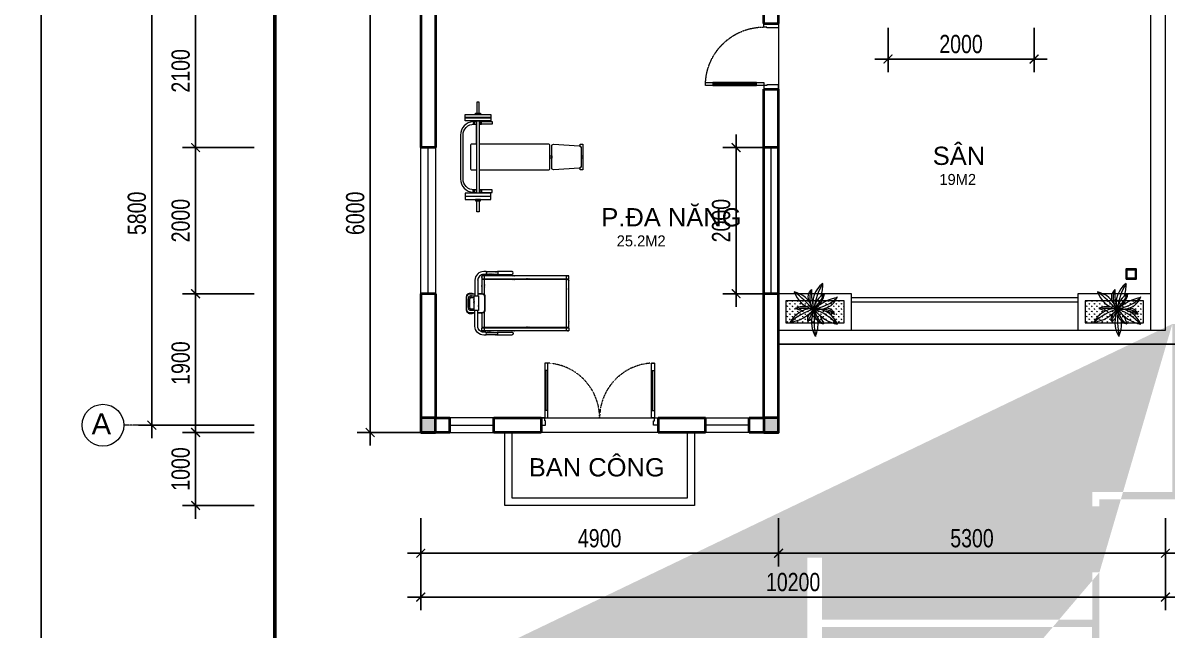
# Model space of a CAD drawing. Header units: millimetres. Extents: x 33748 to 451939, y -263262 to 62681.
# Drawn here: x 226657 to 242330, y -24050 to -15738 of the extents above; entities that cross this region are included whole.
import ezdxf
from ezdxf.enums import TextEntityAlignment as Align

# ---------------------------------------------------------------- set-up
doc = ezdxf.new("R2010")
doc.units = ezdxf.units.MM
doc.header["$PDMODE"] = 98
for name, pattern in [('ACAD_ISO07W100', [3, 0, -3]), ('CENTER', [50.8, 31.75, -6.35, 6.35, -6.35]), ('DASHED', [0.75, 0.5, -0.25]), ('HIDDEN', [0.375, 0.25, -0.125]), ('Xref-VCMT-BT3 - tuong bao$0$HIDDEN', [0.375, 0.25, -0.125])]:
    doc.linetypes.add(name, pattern=pattern)
doc.layers.get('Defpoints').update_dxf_attribs({"color": 202, "lineweight": 13})
for name, color, linetype, lineweight in [('-CENTER', 143, 'CENTER', 13), ('-CONCRETE', 1, 'Continuous', 35), ('-DOOR', 137, 'Continuous', 9), ('-FURNITURE', 46, 'Continuous', 9), ('-KH', 143, 'Continuous', 13), ('-LINE1', 7, 'Continuous', 18), ('-RANH GIOI KHU DAT', 12, 'CENTER', 18), ('-TEXT', 7, 'Continuous', 15), ('-WALL', 4, 'Continuous', 35), ('A-Cay', 75, 'Continuous', 5), ('A72', 9, 'Continuous', 5), ('Bighome_khuat', 251, 'DASHED', 5)]:
    doc.layers.add(name, color=color, linetype=linetype, lineweight=lineweight)
for name, color, linetype in [('-HATCH CONCRETE', 54, 'Continuous'), ('1-NETMANH', 8, 'Continuous'), ('12. NET DIM', 9, 'Continuous'), ('A-Dot_Line', 255, 'ACAD_ISO07W100'), ('A-Flor-Hral', 242, 'Continuous'), ('TEXT25', 2, 'Continuous')]:
    doc.layers.add(name, color=color, linetype=linetype)
doc.styles.add('1', font='arial.ttf')
doc.styles.add('AVANH', font='', dxfattribs={"width": 0.8})
doc.styles.get("Standard").update_dxf_attribs({"font": 'arial.ttf'})
doc.styles.add('T1', font='', dxfattribs={"height": 200})
doc.styles.get('AVANH').set_extended_font_data('.VnAvantH')
doc.styles.get('T1').set_extended_font_data('VNgeometric Light')
doc.dimstyles.new('C_100A3', dxfattribs={"dimscale": 100, "dimtxt": 2.5, "dimasz": 1.2, "dimexe": 1.8, "dimexo": 0, "dimgap": 0.75, "dimtad": 1, "dimdec": 0, "dimzin": 0, "dimdsep": 46, "dimtxsty": 'AVANH', "dimblk": 'ARCHTICK', "dimcen": 0, "dimdle": 1.8, "dimclrd": 256, "dimclre": 256, "dimclrt": 7, "dimadec": 0, "dimazin": 0, "dimtfac": 0.0001, "dimtdec": 0, "dimtix": 1, "dimtmove": 2, "dimatfit": 3, "dimldrblk": 'ARCHTICK', "dimfxl": 1.8, "dimtolj": 1, "dimtzin": 0, "dimarcsym": 0})
pattern_1 = [(90, (0, 7e-12), (-35.355339, 35.355339), [9.375, -61.335678]), (45, (0, 7e-12), (-35.355339, 35.355339), [9.375, -40.625]), (135, (0, 7e-12), (-35.355339, -35.355339), [9.375, -40.625])]

# ---------------------------------------------------------------- blocks, each defined once
blk = doc.blocks.new('*U54')
at = {"color": 251}
blk.add_line((-70, 100), (-70, 700), dxfattribs=at)
for points in [[(-50, 0), (-50, 800), (-90, 800), (-90, 0)], [(-50, 100), (-90, 100), (-90, 700), (-50, 700)], [(-900, -200), (-840, -200), (-840, -40), (-850, -40), (-850, 0), (-900, 0)], [(0, -200), (-60, -200), (-60, -40), (-50, -40), (-50, 0), (0, 0)]]:
    blk.add_lwpolyline(points, close=True)
at = {"layer": 'Bighome_khuat', "linetype": 'Xref-VCMT-BT3 - tuong bao$0$HIDDEN'}
blk.add_arc((-50, 0), 800, 90, 180, dxfattribs=at)
blk = doc.blocks.new('Tonkin_JerkBench01_168x97_P')
for p, q in [((79, 138.5), (79, 135)), ((87, 138.5), (87, 135)), ((79, 41.5), (79, 45)), ((87, 41.5), (87, 45))]:
    blk.add_line(p, q)
for points in [[(85.4, 150), (85.4, 165), (82.4, 165), (82.4, 150)], [(82.4, 144), (82.4, 143.5)], [(85.4, 143.5), (85.4, 144)], [(82.4, 138.5), (77.2, 138.5), (77.2, 135), (82.4, 135)], [(82.4, 138.5), (78.5, 138.5)], [(78.5, 138.5), (82.4, 138.5)], [(85.4, 135), (88.6, 135), (88.6, 138.5), (85.4, 138.5)], [(82.4, 41.5), (77.2, 41.5), (77.2, 45), (82.4, 45)], [(78.5, 41.5), (82.4, 41.5)], [(82.4, 36), (82.4, 36.5)], [(85.4, 45), (88.6, 45), (88.6, 41.5), (85.4, 41.5)], [(85.4, 36.5), (85.4, 36)], [(85.4, 30), (85.4, 15), (82.4, 15), (82.4, 30)]]:
    blk.add_lwpolyline(points)
for points in [[(101.4, 148), (101.4, 144), (66.4, 144), (66.4, 148)], [(101.4, 143.5), (101.4, 139.5), (66.4, 139.5), (66.4, 143.5)], [(87.4, 150), (87.4, 148), (80.4, 148), (80.4, 150)], [(82.4, 139.5), (85.4, 139.5), (85.4, 40.5), (82.4, 40.5)], [(101.4, 36.5), (101.4, 40.5), (66.4, 40.5), (66.4, 36.5)], [(101.4, 32), (101.4, 36), (66.4, 36), (66.4, 32)], [(87.4, 30), (87.4, 32), (80.4, 32), (80.4, 30)]]:
    blk.add_lwpolyline(points, close=True)
at = {"color": 8}
for points in [[(77.2, 138.5, 0.393718), (60, 120), (60, 60, 0.393718), (77.2, 41.5)], [(82.4, 45), (78.5, 45, -0.414214), (63.5, 60), (63.5, 120, -0.414214), (78.5, 135), (82.4, 135)]]:
    blk.add_lwpolyline(points, format="xyb", dxfattribs=at)
for points in [[(82.4, 107.5), (81.7, 107.5), (81.7, 135), (82.4, 135)], [(85.4, 138.5), (103.5, 138.5), (103.5, 135), (85.4, 135)], [(223.7, 105), (223.7, 107.5), (227.7, 107.5), (227.7, 72.5), (223.7, 72.5), (223.7, 75)], [(182.3, 91.7), (185, 91.7), (185, 88.2), (182.3, 88.2)], [(225, 91.7), (227.4, 91.7), (227.4, 88.2), (225, 88.2)], [(82.4, 72.5), (81.7, 72.5), (81.7, 45), (82.4, 45)], [(85.4, 41.5), (103.5, 41.5), (103.5, 45), (85.4, 45)]]:
    blk.add_lwpolyline(points, dxfattribs=at)
for points in [[(82.4, 107.5), (75.5, 107.5, 0.414214), (73.5, 105.5), (73.5, 74.5, 0.414214), (75.5, 72.5), (82.4, 72.5)], [(85.4, 72.5), (180.3, 72.5, 0.414214), (182.3, 74.5), (182.3, 105.5, 0.414214), (180.3, 107.5), (85.4, 107.5)]]:
    blk.add_lwpolyline(points, format="xyb")
blk.add_lwpolyline([(223.1, 74.9), (187.1, 72.6, -0.432616), (185, 74.6), (185, 105.4, -0.432616), (187.1, 107.4), (223.1, 105.1, -0.396047), (225, 103.1), (225, 76.9, -0.396047)], format="xyb", close=True)
blk = doc.blocks.new('Tonkin_Treadmill01_140x87_P')
at = {"color": 8}
for p, q in [((84.8, 71.9), (84.8, 97.5)), ((197.3, 22.5), (197.3, 97.5)), ((84.8, 22.5), (84.8, 48.1))]:
    blk.add_line(p, q, dxfattribs=at)
blk.add_line((70.9, 50), (70.9, 70))
for points in [[(87.1, 103.5), (83.9, 103.5, 0.414214), (71.9, 91.5), (71.9, 70)], [(87.1, 99.5), (83.9, 99.5, 0.414214), (75.9, 91.5), (75.9, 70)], [(102.9, 99.5), (122.5, 99.5, 1), (122.5, 103.5), (102.9, 103.5)], [(71.9, 72.5), (64, 72.5, 0.414214), (60.5, 69), (60.5, 51, 0.414214), (64, 47.5), (71.9, 47.5)], [(75.9, 47.5), (82, 47.5, 0.414214), (85.5, 51), (85.5, 69, 0.414214), (82, 72.5), (75.9, 72.5)], [(87.1, 16.5), (83.9, 16.5, -0.414214), (71.9, 28.5), (71.9, 50)], [(87.1, 20.5), (83.9, 20.5, -0.414214), (75.9, 28.5), (75.9, 50)], [(102.9, 20.5), (122.5, 20.5, -1), (122.5, 16.5), (102.9, 16.5)]]:
    blk.add_lwpolyline(points, format="xyb")
for points in [[(81.3, 97.5), (81.3, 93.5), (200.3, 93.5), (200.3, 97.5)], [(81.3, 97.5), (81.3, 93.5), (200.3, 93.5), (200.3, 97.5)], [(64, 73.5), (64, 74), (68, 74), (68, 73.5)], [(64, 46.5), (64, 46), (68, 46), (68, 46.5)], [(81.3, 22.5), (81.3, 26.5), (200.3, 26.5), (200.3, 22.5)]]:
    blk.add_lwpolyline(points, close=True)
for points in [[(102.9, 103), (87.5, 103)], [(87.5, 100), (102.9, 100)], [(81.3, 47), (81.3, 27.5), (200.3, 27.5), (200.3, 92.5), (81.3, 92.5), (81.3, 73)], [(68.5, 72.5), (68.5, 73), (63.5, 73), (63.5, 72.5)], [(68.5, 47.5), (68.5, 47), (63.5, 47), (63.5, 47.5)], [(87.5, 20), (102.9, 20)], [(102.9, 17), (87.5, 17)]]:
    blk.add_lwpolyline(points)
for points in [[(89.8, 97.5), (89.8, 100), (92.8, 100), (92.8, 97.5)], [(89.8, 22.5), (89.8, 20), (92.8, 20), (92.8, 22.5)]]:
    blk.add_lwpolyline(points, close=True, dxfattribs=at)
for points in [[(81.8, 92.5), (81.8, 93.5)], [(81.8, 92.5), (81.8, 93.5)], [(199.8, 93.5), (199.8, 92.5)], [(68.5, 73), (71.9, 73)], [(68.5, 47), (71.9, 47)], [(81.8, 27.5), (81.8, 26.5)], [(199.8, 26.5), (199.8, 27.5)]]:
    blk.add_lwpolyline(points, dxfattribs=at)
for points in [[(63.5, 73, 0.377964), (60, 69), (60, 51, 0.377964), (63.5, 47)], [(75.9, 47), (82, 47, 0.414214), (86, 51), (86, 69, 0.414214), (82, 73), (75.9, 73)]]:
    blk.add_lwpolyline(points, format="xyb", dxfattribs=at)
for points in [[(69.2, 73), (62.8, 73, -1), (62.8, 73.5), (69.2, 73.5, -1)], [(63.6, 51.7, -0.083043), (63.6, 68.3, -0.366471), (65.6, 70), (76.9, 70), (76.9, 50), (65.6, 50, -0.366471)], [(69.2, 47), (62.8, 47, 1), (62.8, 46.5), (69.2, 46.5, 1)]]:
    blk.add_lwpolyline(points, format="xyb", close=True)
blk.add_lwpolyline([(65.6, 52, -0.083043), (65.6, 68), (70.4, 68), (70.4, 52)], format="xyb", close=True, dxfattribs=at)
at = {"extrusion": (0, 0, -1)}
for centre, major_axis, start_param, end_param in [((87.1, 101.5), (0, -2), 3.141593, 6.283185), ((102.9, 101.5), (0, -2), 2.418858, 7.00592), ((102.9, 101.5), (0, -1.5), 3.141593, 6.283185)]:
    blk.add_ellipse(centre, major_axis=major_axis, ratio=0.258819, start_param=start_param, end_param=end_param, dxfattribs=at)
for centre, major_axis, start_param, end_param in [((87.1, 18.5), (0, 2), 3.141593, 6.283185), ((102.9, 18.5), (0, 2), 2.418858, 7.00592), ((102.9, 18.5), (0, 1.5), 3.141593, 6.283185)]:
    blk.add_ellipse(centre, major_axis=major_axis, ratio=0.258819, start_param=start_param, end_param=end_param)
at = {"layer": 'A-Dot_Line', "ltscale": 0.2}
for p, q in [((84.8, 71.9), (84.8, 97.5)), ((197.3, 22.5), (197.3, 97.5)), ((70.9, 50), (70.9, 70)), ((84.8, 22.5), (84.8, 48.1))]:
    blk.add_line(p, q, dxfattribs=at)
for points in [[(87.1, 103.5), (83.9, 103.5, 0.414214), (71.9, 91.5), (71.9, 70)], [(87.1, 99.5), (83.9, 99.5, 0.414214), (75.9, 91.5), (75.9, 70)], [(102.9, 99.5), (122.5, 99.5, 1), (122.5, 103.5), (102.9, 103.5)], [(63.5, 73, 0.377964), (60, 69), (60, 51, 0.377964), (63.5, 47)], [(71.9, 72.5), (64, 72.5, 0.414214), (60.5, 69), (60.5, 51, 0.414214), (64, 47.5), (71.9, 47.5)], [(75.9, 47), (82, 47, 0.414214), (86, 51), (86, 69, 0.414214), (82, 73), (75.9, 73)], [(75.9, 47.5), (82, 47.5, 0.414214), (85.5, 51), (85.5, 69, 0.414214), (82, 72.5), (75.9, 72.5)], [(87.1, 16.5), (83.9, 16.5, -0.414214), (71.9, 28.5), (71.9, 50)], [(87.1, 20.5), (83.9, 20.5, -0.414214), (75.9, 28.5), (75.9, 50)], [(102.9, 20.5), (122.5, 20.5, -1), (122.5, 16.5), (102.9, 16.5)]]:
    blk.add_lwpolyline(points, format="xyb", dxfattribs=at)
for points in [[(81.3, 97.5), (81.3, 93.5), (200.3, 93.5), (200.3, 97.5)], [(81.3, 97.5), (81.3, 93.5), (200.3, 93.5), (200.3, 97.5)], [(89.8, 97.5), (89.8, 100), (92.8, 100), (92.8, 97.5)], [(64, 73.5), (64, 74), (68, 74), (68, 73.5)], [(64, 46.5), (64, 46), (68, 46), (68, 46.5)], [(81.3, 22.5), (81.3, 26.5), (200.3, 26.5), (200.3, 22.5)], [(89.8, 22.5), (89.8, 20), (92.8, 20), (92.8, 22.5)]]:
    blk.add_lwpolyline(points, close=True, dxfattribs=at)
for points in [[(102.9, 103), (87.5, 103)], [(87.5, 100), (102.9, 100)], [(81.3, 47), (81.3, 27.5), (200.3, 27.5), (200.3, 92.5), (81.3, 92.5), (81.3, 73)], [(81.8, 92.5), (81.8, 93.5)], [(81.8, 92.5), (81.8, 93.5)], [(199.8, 93.5), (199.8, 92.5)], [(68.5, 72.5), (68.5, 73), (63.5, 73), (63.5, 72.5)], [(68.5, 73), (71.9, 73)], [(68.5, 47.5), (68.5, 47), (63.5, 47), (63.5, 47.5)], [(68.5, 47), (71.9, 47)], [(81.8, 27.5), (81.8, 26.5)], [(87.5, 20), (102.9, 20)], [(102.9, 17), (87.5, 17)], [(199.8, 26.5), (199.8, 27.5)]]:
    blk.add_lwpolyline(points, dxfattribs=at)
for points in [[(69.2, 73), (62.8, 73, -1), (62.8, 73.5), (69.2, 73.5, -1)], [(63.6, 51.7, -0.083043), (63.6, 68.3, -0.366471), (65.6, 70), (76.9, 70), (76.9, 50), (65.6, 50, -0.366471)], [(65.6, 52, -0.083043), (65.6, 68), (70.4, 68), (70.4, 52)], [(69.2, 47), (62.8, 47, 1), (62.8, 46.5), (69.2, 46.5, 1)]]:
    blk.add_lwpolyline(points, format="xyb", close=True, dxfattribs=at)
at = {"layer": 'A-Dot_Line', "ltscale": 0.2, "extrusion": (0, 0, -1)}
for centre, major_axis, start_param, end_param in [((87.1, 101.5), (0, -2), 3.141593, 6.283185), ((102.9, 101.5), (0, -2), 2.418858, 7.00592), ((102.9, 101.5), (0, -1.5), 3.141593, 6.283185)]:
    blk.add_ellipse(centre, major_axis=major_axis, ratio=0.258819, start_param=start_param, end_param=end_param, dxfattribs=at)
at = {"layer": 'A-Dot_Line', "ltscale": 0.2}
for centre, major_axis, start_param, end_param in [((87.1, 18.5), (0, 2), 3.141593, 6.283185), ((102.9, 18.5), (0, 2), 2.418858, 7.00592), ((102.9, 18.5), (0, 1.5), 3.141593, 6.283185)]:
    blk.add_ellipse(centre, major_axis=major_axis, ratio=0.258819, start_param=start_param, end_param=end_param, dxfattribs=at)
blk = doc.blocks.new('A$C5C575821')
at = {"layer": '-CONCRETE'}
h = blk.add_hatch(color=256, dxfattribs=at)
h.dxf.hatch_style = 1
h.paths.add_polyline_path([(0, 200), (0, 0), (200, 0), (200, 200)])
blk.add_lwpolyline([(0, 0), (200, 0), (200, 200), (0, 200)], close=True, dxfattribs=at)
blk = doc.blocks.new('_ARCHTICK')
at = {"const_width": 0.15}
blk.add_lwpolyline([(-0.5, -0.5), (0.5, 0.5)], dxfattribs=at)
blk = doc.blocks.new('*D653')
at = {"layer": '12. NET DIM', "lineweight": -2, "transparency": 16777216}
for p, q in [((232107, -22516), (232107, -23178)), ((237007, -22516), (237007, -23178)), ((231927, -22998), (237187, -22998))]:
    blk.add_line(p, q, dxfattribs=at)
at = {"layer": 'Defpoints', "color": 0, "transparency": 16777216}
for p in [(232107, -22516), (237007, -22516), (237007, -22998)]:
    blk.add_point(p, dxfattribs=at)
at = {"layer": '12. NET DIM', "lineweight": -2, "transparency": 16777216, "xscale": 120, "yscale": 120, "zscale": 120, "rotation": 180}
blk.add_blockref('_ARCHTICK', (232107, -22998), dxfattribs=at)
at = {"layer": '12. NET DIM', "lineweight": -2, "transparency": 16777216, "xscale": 120, "yscale": 120, "zscale": 120}
blk.add_blockref('_ARCHTICK', (237007, -22998), dxfattribs=at)
at = {"layer": '12. NET DIM', "color": 7, "transparency": 16777216, "insert": (234557, -22794), "char_height": 250, "attachment_point": 5, "style": 'AVANH'}
blk.add_mtext('\\A1;4900', dxfattribs=at)
blk = doc.blocks.new('*D654')
at = {"layer": '12. NET DIM', "lineweight": -2, "transparency": 16777216}
for p, q in [((237007, -22516), (237007, -23178)), ((242307, -22516), (242307, -23178)), ((236827, -22998), (242487, -22998))]:
    blk.add_line(p, q, dxfattribs=at)
at = {"layer": 'Defpoints', "color": 0, "transparency": 16777216}
for p in [(237007, -22516), (242307, -22516), (242307, -22998)]:
    blk.add_point(p, dxfattribs=at)
at = {"layer": '12. NET DIM', "lineweight": -2, "transparency": 16777216, "xscale": 120, "yscale": 120, "zscale": 120, "rotation": 180}
blk.add_blockref('_ARCHTICK', (237007, -22998), dxfattribs=at)
at = {"layer": '12. NET DIM', "lineweight": -2, "transparency": 16777216, "xscale": 120, "yscale": 120, "zscale": 120}
blk.add_blockref('_ARCHTICK', (242307, -22998), dxfattribs=at)
at = {"layer": '12. NET DIM', "color": 7, "transparency": 16777216, "insert": (239657, -22794), "char_height": 250, "attachment_point": 5, "style": 'AVANH'}
blk.add_mtext('\\A1;5300', dxfattribs=at)
blk = doc.blocks.new('*D655')
at = {"layer": '12. NET DIM', "lineweight": -2, "transparency": 16777216}
for p, q in [((232107, -22516), (232107, -23778)), ((242307, -22516), (242307, -23778)), ((242487, -23598), (231927, -23598))]:
    blk.add_line(p, q, dxfattribs=at)
at = {"layer": 'Defpoints', "color": 0, "transparency": 16777216}
for p in [(232107, -22516), (242307, -22516), (232107, -23598)]:
    blk.add_point(p, dxfattribs=at)
at = {"layer": '12. NET DIM', "lineweight": -2, "transparency": 16777216, "xscale": 120, "yscale": 120, "zscale": 120, "rotation": 180}
blk.add_blockref('_ARCHTICK', (232107, -23598), dxfattribs=at)
at = {"layer": '12. NET DIM', "lineweight": -2, "transparency": 16777216, "xscale": 120, "yscale": 120, "zscale": 120}
blk.add_blockref('_ARCHTICK', (242307, -23598), dxfattribs=at)
at = {"layer": '12. NET DIM', "color": 7, "transparency": 16777216, "insert": (237207, -23394), "char_height": 250, "attachment_point": 5, "style": 'AVANH'}
blk.add_mtext('\\A1;10200', dxfattribs=at)
blk = doc.blocks.new('*D656')
at = {"layer": '12. NET DIM', "lineweight": -2, "transparency": 16777216}
for p, q in [((238507, -15806), (238507, -16413)), ((240507, -15806), (240507, -16413)), ((238327, -16233), (240687, -16233))]:
    blk.add_line(p, q, dxfattribs=at)
at = {"layer": 'Defpoints', "color": 0, "transparency": 16777216}
for p in [(238507, -15806), (240507, -15806), (240507, -16233)]:
    blk.add_point(p, dxfattribs=at)
at = {"layer": '12. NET DIM', "lineweight": -2, "transparency": 16777216, "xscale": 120, "yscale": 120, "zscale": 120, "rotation": 180}
blk.add_blockref('_ARCHTICK', (238507, -16233), dxfattribs=at)
at = {"layer": '12. NET DIM', "lineweight": -2, "transparency": 16777216, "xscale": 120, "yscale": 120, "zscale": 120}
blk.add_blockref('_ARCHTICK', (240507, -16233), dxfattribs=at)
at = {"layer": '12. NET DIM', "color": 7, "transparency": 16777216, "insert": (239507, -16029), "char_height": 250, "attachment_point": 5, "style": 'AVANH'}
blk.add_mtext('\\A1;2000', dxfattribs=at)
blk = doc.blocks.new('*U262')
for p, q in [((-1510, 650), (-1550, 650)), ((-1530, 100), (-1530, 650)), ((-90, 650), (-50, 650)), ((-70, 100), (-70, 650)), ((-1510, 100), (-1550, 100)), ((-90, 100), (-50, 100))]:
    blk.add_line(p, q)
for points in [[(-1550, 0), (-1510, 0), (-1510, 750), (-1550, 750)], [(-50, 0), (-90, 0), (-90, 750), (-50, 750)], [(-1600, -100), (-1540, -100), (-1540, -40), (-1550, -40), (-1550, 0), (-1600, 0)], [(0, -100), (-60, -100), (-60, -40), (-50, -40), (-50, 0), (0, 0)]]:
    blk.add_lwpolyline(points, close=True)
at = {"linetype": 'HIDDEN', "ltscale": 0.1}
for centre, start, end in [((-1550, 0), 0, 90), ((-50, 0), 90, 180)]:
    blk.add_arc(centre, 750, start, end, dxfattribs=at)
blk = doc.blocks.new('*D662')
at = {"layer": '12. NET DIM', "lineweight": -2, "transparency": 16777216}
for p, q in [((228423, -21425), (228423, -15265)), ((229823, -15445), (228243, -15445)), ((229823, -21245), (228243, -21245))]:
    blk.add_line(p, q, dxfattribs=at)
at = {"layer": 'Defpoints', "color": 0, "transparency": 16777216}
for p in [(228423, -15445), (229823, -15445), (229823, -21245)]:
    blk.add_point(p, dxfattribs=at)
at = {"layer": '12. NET DIM', "lineweight": -2, "transparency": 16777216, "xscale": 120, "yscale": 120, "zscale": 120}
for p, rotation in [((228423, -15445), 90), ((228423, -21245), 270)]:
    blk.add_blockref('_ARCHTICK', p, dxfattribs=dict(at, rotation=rotation))
at = {"layer": '12. NET DIM', "color": 7, "transparency": 16777216, "insert": (228219, -18345), "char_height": 250, "attachment_point": 5, "rotation": 90, "style": 'AVANH'}
blk.add_mtext('\\A1;5800', dxfattribs=at)
blk = doc.blocks.new('*D665')
at = {"layer": '12. NET DIM', "lineweight": -2, "transparency": 16777216}
for p, q in [((229023, -21165), (229023, -22525)), ((229823, -21345), (228843, -21345)), ((229823, -22345), (228843, -22345))]:
    blk.add_line(p, q, dxfattribs=at)
at = {"layer": 'Defpoints', "color": 0, "transparency": 16777216}
for p in [(229823, -21345), (229023, -22345), (229823, -22345)]:
    blk.add_point(p, dxfattribs=at)
at = {"layer": '12. NET DIM', "lineweight": -2, "transparency": 16777216, "xscale": 120, "yscale": 120, "zscale": 120}
for p, rotation in [((229023, -21345), 90), ((229023, -22345), 270)]:
    blk.add_blockref('_ARCHTICK', p, dxfattribs=dict(at, rotation=rotation))
at = {"layer": '12. NET DIM', "color": 7, "transparency": 16777216, "insert": (228819, -21845), "char_height": 250, "attachment_point": 5, "rotation": 90, "style": 'AVANH'}
blk.add_mtext('\\A1;1000', dxfattribs=at)
blk = doc.blocks.new('*D676')
at = {"layer": '12. NET DIM', "lineweight": -2, "transparency": 16777216}
for p, q in [((229023, -15165), (229023, -17625)), ((229823, -15345), (228843, -15345)), ((229823, -17445), (228843, -17445))]:
    blk.add_line(p, q, dxfattribs=at)
at = {"layer": 'Defpoints', "color": 0, "transparency": 16777216}
for p in [(229823, -15345), (229023, -17445), (229823, -17445)]:
    blk.add_point(p, dxfattribs=at)
at = {"layer": '12. NET DIM', "lineweight": -2, "transparency": 16777216, "xscale": 120, "yscale": 120, "zscale": 120}
for p, rotation in [((229023, -15345), 90), ((229023, -17445), 270)]:
    blk.add_blockref('_ARCHTICK', p, dxfattribs=dict(at, rotation=rotation))
at = {"layer": '12. NET DIM', "color": 7, "transparency": 16777216, "insert": (228819, -16395), "char_height": 250, "attachment_point": 5, "rotation": 90, "style": 'AVANH'}
blk.add_mtext('\\A1;2100', dxfattribs=at)
blk = doc.blocks.new('*D677')
at = {"layer": '12. NET DIM', "lineweight": -2, "transparency": 16777216}
for p, q in [((229023, -17265), (229023, -19625)), ((229823, -17445), (228843, -17445)), ((229823, -19445), (228843, -19445))]:
    blk.add_line(p, q, dxfattribs=at)
at = {"layer": 'Defpoints', "color": 0, "transparency": 16777216}
for p in [(229823, -17445), (229023, -19445), (229823, -19445)]:
    blk.add_point(p, dxfattribs=at)
at = {"layer": '12. NET DIM', "lineweight": -2, "transparency": 16777216, "xscale": 120, "yscale": 120, "zscale": 120}
for p, rotation in [((229023, -17445), 90), ((229023, -19445), 270)]:
    blk.add_blockref('_ARCHTICK', p, dxfattribs=dict(at, rotation=rotation))
at = {"layer": '12. NET DIM', "color": 7, "transparency": 16777216, "insert": (228819, -18445), "char_height": 250, "attachment_point": 5, "rotation": 90, "style": 'AVANH'}
blk.add_mtext('\\A1;2000', dxfattribs=at)
blk = doc.blocks.new('*D678')
at = {"layer": '12. NET DIM', "lineweight": -2, "transparency": 16777216}
for p, q in [((229023, -19265), (229023, -21525)), ((229823, -19445), (228843, -19445)), ((229823, -21345), (228843, -21345))]:
    blk.add_line(p, q, dxfattribs=at)
at = {"layer": 'Defpoints', "color": 0, "transparency": 16777216}
for p in [(229823, -19445), (229023, -21345), (229823, -21345)]:
    blk.add_point(p, dxfattribs=at)
at = {"layer": '12. NET DIM', "lineweight": -2, "transparency": 16777216, "xscale": 120, "yscale": 120, "zscale": 120}
for p, rotation in [((229023, -19445), 90), ((229023, -21345), 270)]:
    blk.add_blockref('_ARCHTICK', p, dxfattribs=dict(at, rotation=rotation))
at = {"layer": '12. NET DIM', "color": 7, "transparency": 16777216, "insert": (228819, -20395), "char_height": 250, "attachment_point": 5, "rotation": 90, "style": 'AVANH'}
blk.add_mtext('\\A1;1900', dxfattribs=at)
blk = doc.blocks.new('mb-cay21')
for centre, radius, start, end in [((323, 122), 344, 127.0526, 193.6397), ((904, -76), 918, 149.2774, 171.9041), ((-406, 380), 522, 342.1417, 1.7778), ((-350, -54), 344, 18.2679, 77.7577), ((83, 412), 383, 199.8532, 255.8716), ((-1036, -793), 1315, 39.2618, 54.5536), ((57, 207), 143, 131.9837, 205.4724), ((224, 201), 285, 157.16, 204.0107), ((607, 265), 647, 175.9263, 194.9396), ((69, 307), 265, 252.5643, 340.5658), ((-130, 286), 270, 297.6391, 353.4927), ((271, 12), 277, 118.6711, 171.4448), ((-495, 542), 695, 315.3527, 335.2401), ((495, -567), 793, 102.8236, 128.4584), ((-89, 616), 575, 279.6289, 313.8517), ((-11, -305), 360, 95.3509, 151.9516), ((-406, 380), 522, 278.611, 320.85), ((262, -799), 887, 107.6158, 131.4255), ((-155, -183), 260, 72.6029, 113.2685), ((-130, 326), 298, 244.7044, 267.5626), ((-249, -2287), 2343, 85.498, 90.09), ((-623, 273), 660, 323.9758, 339.4862), ((357, -131), 395, 154.191, 209.7589), ((1314, -105), 1316, 173.8852, 189.76), ((158, 0), 158, 169.0123, 258.5733), ((-267, -705), 795, 43.0584, 70.3682), ((420, 345), 517, 216.0101, 258.7514), ((-349, -155), 402, 28.0633, 29.2303), ((252, 53), 245, 184.8141, 238.0945), ((-11, -305), 360, 23.5569, 85.5927), ((112, -192), 234, 44.3745, 98.3611), ((-382, -1631), 1733, 67.585, 73.6645), ((170, -57), 113, 15.6468, 102.6443), ((21, -96), 115, 141.0444, 190.8834), ((-116, -9), 111, 283.0214, 317.1626), ((-349, -155), 402, 334.7196, 5.6674), ((850, 187), 800, 197.5499, 205.3147)]:
    blk.add_arc(centre, radius, start, end)
blk = doc.blocks.new('*D849')
at = {"layer": '-HATCH CONCRETE', "lineweight": -2, "transparency": 16777216}
for p, q in [((236426, -17265), (236426, -19625)), ((236807, -17445), (236246, -17445)), ((236807, -19445), (236246, -19445))]:
    blk.add_line(p, q, dxfattribs=at)
at = {"layer": 'Defpoints', "color": 0, "transparency": 16777216}
for p in [(236807, -17445), (236426, -19445), (236807, -19445)]:
    blk.add_point(p, dxfattribs=at)
at = {"layer": '-HATCH CONCRETE', "lineweight": -2, "transparency": 16777216, "xscale": 120, "yscale": 120, "zscale": 120}
for p, rotation in [((236426, -17445), 90), ((236426, -19445), 270)]:
    blk.add_blockref('_ARCHTICK', p, dxfattribs=dict(at, rotation=rotation))
at = {"layer": '-HATCH CONCRETE', "color": 7, "transparency": 16777216, "insert": (236222, -18445), "char_height": 250, "attachment_point": 5, "rotation": 90, "style": 'AVANH'}
blk.add_mtext('\\A1;2000', dxfattribs=at)
blk = doc.blocks.new('ARCHTICK')
at = {"color": 0, "linetype": 'ByBlock', "const_width": 0.15}
blk.add_lwpolyline([(-0.5, -0.5), (0.5, 0.5)], dxfattribs=at)
blk = doc.blocks.new('*D850')
at = {"layer": '-HATCH CONCRETE', "lineweight": -2, "transparency": 16777216}
for p, q in [((231414, -15165), (231414, -21525)), ((232107, -15345), (231234, -15345)), ((232107, -21345), (231234, -21345))]:
    blk.add_line(p, q, dxfattribs=at)
at = {"layer": 'Defpoints', "color": 0, "transparency": 16777216}
for p in [(232107, -15345), (231414, -21345), (232107, -21345)]:
    blk.add_point(p, dxfattribs=at)
at = {"layer": '-HATCH CONCRETE', "lineweight": -2, "transparency": 16777216, "xscale": 120, "yscale": 120, "zscale": 120}
for p, rotation in [((231414, -15345), 90), ((231414, -21345), 270)]:
    blk.add_blockref('_ARCHTICK', p, dxfattribs=dict(at, rotation=rotation))
at = {"layer": '-HATCH CONCRETE', "color": 7, "transparency": 16777216, "insert": (231210, -18345), "char_height": 250, "attachment_point": 5, "rotation": 90, "style": 'AVANH'}
blk.add_mtext('\\A1;6000', dxfattribs=at)

msp = doc.modelspace()

# ---------------------------------------------------------------- hatches: boundary and pattern name
at = {"layer": '-WALL'}
h = msp.add_hatch(color=256, dxfattribs=at)
h.dxf.hatch_style = 1
h.paths.add_polyline_path([(212542.5, -33559.6), (212542.5, -33759.6)], flags=16)
edge = h.paths.add_edge_path(flags=16)
edge.add_line((211441.6, -33759.6), (212542.5, -33759.6))
edge.add_line((211441.6, -33759.6), (212542.5, -33759.6))
edge = h.paths.add_edge_path()
edge.add_line((212542.8, -19109.5), (212542.8, -19809.5))
edge.add_line((213242.1, -22159.6), (213242.1, -20971.9))
edge.add_line((213242.1, -20971.9), (212542.8, -20971.9))
edge.add_line((212542.8, -20971.9), (212542.8, -19859.5))
edge.add_line((212542.8, -19859.5), (212442.4, -19859.5))
edge.add_line((212442.4, -19859.5), (212442.4, -21071.9))
edge.add_line((212442.4, -21071.9), (213141.8, -21071.9))
edge.add_line((213141.8, -21071.9), (213141.8, -22159.6))
edge.add_line((208542.1, -18959.6), (207042.2, -18959.6))
edge.add_line((207042.2, -18959.6), (207042.2, -22159.1))
edge.add_line((207042.2, -22159.1), (206842.4, -22159.1))
edge.add_line((206842.4, -22159.1), (206842.4, -18759.6))
edge.add_line((206842.4, -18759.6), (208542.1, -18759.6))
edge.add_line((208542.1, -18759.6), (208542.1, -18959.5))
edge.add_line((213842.5, -33759.6), (213842.5, -33559.6))
edge.add_line((242402.1, -19859.5), (242502.1, -19859.5))
edge.add_line((242502.1, -19859.5), (242502.4, -22159.5))
edge.add_line((242502.4, -22159.5), (243009.5, -22159.5))
edge.add_line((243009.5, -22159.5), (243009.5, -22259.5))
edge.add_line((243009.5, -22259.5), (241403, -22259.5))
edge.add_line((241403, -22259.5), (241403.3, -22358.2))
edge.add_line((241403.3, -22358.2), (241303.3, -22358.2))
edge.add_line((241303.3, -22358.2), (241303.3, -22159.5))
edge.add_line((241303.3, -22159.5), (242402.1, -22159.5))
edge.add_line((242402.1, -22159.5), (242401.8, -19859.5))
edge.add_line((241403, -23258.2), (241303.3, -23258.2))
edge.add_line((241303.3, -23258.2), (241303.3, -23909.5))
edge.add_line((241303.3, -23909.5), (237602.2, -23909.5))
edge.add_line((237602.2, -23909.5), (237602.1, -23059))
edge.add_line((237602.1, -23059), (237402.4, -23059))
edge.add_line((237402.4, -23059), (237402.3, -25959.4))
edge.add_line((237402.3, -25959.4), (237602, -25959.4))
edge.add_line((237602, -25959.4), (237602, -25709.4))
edge.add_line((237602, -25709.4), (237702, -25709.4))
edge.add_line((237702, -25709.4), (237702, -25609.4))
edge.add_line((237702, -25609.4), (237602, -25609.4))
edge.add_line((237602, -25609.4), (237602.2, -24009.5))
edge.add_line((237602.2, -24009.5), (241303.2, -24009.5))
edge.add_line((241303.2, -24009.5), (241303, -25609.5))
edge.add_line((241303, -25609.5), (238502, -25609.5))
edge.add_line((238502, -25609.5), (238502, -25709.5))
edge.add_line((238502, -25709.5), (241303, -25709.5))
edge.add_line((241303, -25709.5), (241303, -25809.5))
edge.add_line((241303, -25809.5), (241403, -25809.5))
edge.add_line((241403, -25809.5), (241402.7, -23258.2))
edge.add_line((237402.2, -27959.2), (237602.2, -27959.2))
edge.add_line((237602.2, -27959.2), (237602.2, -28859.9))
edge.add_line((237602.2, -28859.9), (241302.9, -28859.9))
edge.add_line((241302.9, -28859.9), (241303, -26709.5))
edge.add_line((241303, -26709.5), (241403, -26709.5))
edge.add_line((241403, -26709.5), (241402.9, -28859.9))
edge.add_line((241402.9, -28859.9), (241530.8, -28859.9))
edge.add_line((241530.8, -28859.9), (241530.8, -28959.9))
edge.add_line((241530.8, -28959.9), (241402.9, -28959.9))
edge.add_line((241402.9, -28959.9), (241402.9, -29559.9))
edge.add_line((241402.9, -29559.9), (241302.9, -29559.9))
edge.add_line((241302.9, -29559.9), (241302.9, -28959.9))
edge.add_line((241302.9, -28959.9), (237602.3, -28959.9))
edge.add_line((237602.3, -28959.9), (237602.6, -33559.5))
edge.add_line((237602.6, -33559.5), (239202, -33559.5))
edge.add_line((239202, -33559.5), (239202, -33759.5))
edge.add_line((239202, -33759.5), (237402.9, -33759.5))
edge.add_line((237402.9, -33759.5), (237402.5, -27959.2))
edge.add_line((242902.8, -33759.5), (242902.8, -33559.5))
at = {"layer": 'A-Cay'}
h = msp.add_hatch(dxfattribs=at)
h.set_pattern_fill('CO-01', color=256, scale=50)
h.set_pattern_definition(pattern_1)
h.paths.add_polyline_path([(237106.9, -19845.1), (237906.9, -19845.1), (237906.9, -19545.1), (237106.9, -19545.1)])
h = msp.add_hatch(dxfattribs=at)
h.set_pattern_fill('CO-01', color=256, scale=50)
h.set_pattern_definition(pattern_1)
h.paths.add_polyline_path([(241207.2, -19845.1), (242007.2, -19845.1), (242007.2, -19545.1), (241207.2, -19545.1)])

# ---------------------------------------------------------------- linework, layer by layer
at = {"layer": '-CENTER', "ltscale": 0.1}
msp.add_line((229425.3, -21245.1), (228040.2, -21245.1), dxfattribs=at)
at = {"layer": '-DOOR'}
for points in [[(237006.9, -15745.1), (237006.9, -16645.1)], [(232207.2, -19444.9), (232207.2, -17445.2)], [(236906.9, -19444.9), (236906.9, -17445.2)], [(232507.2, -21245.1), (233107.2, -21245.1)], [(236606.9, -21245.1), (236006.9, -21245.1)]]:
    msp.add_lwpolyline(points, dxfattribs=at)
for points in [[(232307.2, -17445.2), (232307.2, -19444.9), (232107.2, -19444.9), (232107.2, -17445.2)], [(237006.9, -17445.2), (237006.9, -19444.9), (236806.9, -19444.9), (236806.9, -17445.2)], [(233107.2, -21145.1), (232507.2, -21145.1), (232507.2, -21345.1), (233107.2, -21345.1)], [(233757.2, -21145.1), (235356.9, -21145.1), (235356.9, -21345.1), (233757.2, -21345.1)], [(236006.9, -21145.1), (236606.9, -21145.1), (236606.9, -21345.1), (236006.9, -21345.1)]]:
    msp.add_lwpolyline(points, close=True, dxfattribs=at)
at = {"layer": '-KH'}
msp.add_circle((227753.9, -21245.1), 286.3, dxfattribs=at)
at = {"layer": '-LINE1'}
for p, q in [((242107.2, -19945.1), (242107.2, -15545.1)), ((242307.2, -19945.1), (242307.2, -15545.1)), ((242307.2, -19945.1), (242307.2, -15545.1)), ((237006.9, -19945.1), (242307.2, -19945.1))]:
    msp.add_line(p, q, dxfattribs=at)
for points in [[(237006.9, -19945.1), (238006.9, -19945.1), (238006.9, -19445.1), (237006.9, -19445.1)], [(237106.9, -19845.1), (237906.9, -19845.1), (237906.9, -19545.1), (237106.9, -19545.1)], [(241107.2, -19945.1), (242107.2, -19945.1), (242107.2, -19445.1), (241107.2, -19445.1)], [(241207.2, -19845.1), (242007.2, -19845.1), (242007.2, -19545.1), (241207.2, -19545.1)]]:
    msp.add_lwpolyline(points, close=True, dxfattribs=at)
for points in [[(235856.9, -21345.1), (235856.9, -22345.1), (233257.2, -22345.1), (233257.2, -21345.1)], [(235756.9, -21345.1), (235756.9, -22245.1), (233357.2, -22245.1), (233357.2, -21345.1)]]:
    msp.add_lwpolyline(points, dxfattribs=at)
at = {"layer": '-RANH GIOI KHU DAT', "linetype": 'HIDDEN', "ltscale": 10, "const_width": 50}
msp.add_lwpolyline([(230107.2, -5844.8), (247365.7, -5844.8), (247016.7, -20846.1), (241900.4, -25844.8), (230107.2, -25844.8), (230107.2, -5844.8)], dxfattribs=at)
at = {"layer": '-WALL'}
for p, q in [((232107.2, -15345.1), (232107.2, -15745.1)), ((236806.9, -15745.1), (236806.9, -15545.1)), ((237006.9, -15745.1), (237006.9, -15545.1)), ((236806.9, -21145.1), (236806.9, -16645.1)), ((237006.9, -21345.1), (237006.9, -16645.1)), ((232307.2, -17445.2), (232107.2, -17445.2)), ((237006.9, -17445.2), (236806.9, -17445.2)), ((232307.2, -19444.9), (232107.2, -19444.9)), ((237006.9, -19444.9), (236806.9, -19444.9)), ((232507.2, -21345.1), (232507.2, -21145.1)), ((233107.2, -21345.1), (233107.2, -21145.1)), ((233757.2, -21145.1), (233757.2, -21345.1)), ((235356.9, -21145.1), (235356.9, -21345.1)), ((236006.9, -21345.1), (236006.9, -21145.1)), ((236606.9, -21345.1), (236606.9, -21145.1)), ((232507.2, -21345.1), (232107.2, -21345.1)), ((233757.2, -21345.1), (233107.2, -21345.1)), ((236006.9, -21345.1), (235356.9, -21345.1)), ((237006.9, -21345.1), (236606.9, -21345.1))]:
    msp.add_line(p, q, dxfattribs=at)
for points in [[(235227.2, -15345.1), (235227.2, -15445.1), (232307.2, -15445.1), (232307.2, -17445.2)], [(232107.2, -15745.1), (232107.2, -17445.2)], [(236806.9, -15745.1), (237006.9, -15745.1)], [(236806.9, -16645.1), (237006.9, -16645.1)], [(232107.2, -19444.9), (232107.2, -21345.1)], [(232307.2, -19444.9), (232307.2, -21145.1), (232507.2, -21145.1)], [(233107.2, -21145.1), (233757.2, -21145.1)], [(235356.9, -21145.1), (236006.9, -21145.1)], [(236606.9, -21145.1), (236806.9, -21145.1)]]:
    msp.add_lwpolyline(points, dxfattribs=at)
at = {"layer": '1-NETMANH'}
msp.add_line((237006.9, -20135.1), (242497.2, -20135.1), dxfattribs=at)
at = {"layer": 'A-Flor-Hral'}
for points in [[(241767.2, -19245.1), (241907.2, -19245.1), (241907.2, -19105.1), (241767.2, -19105.1)], [(241778.6, -19233.7), (241895.9, -19233.7), (241895.9, -19116.4), (241778.6, -19116.4)]]:
    msp.add_lwpolyline(points, close=True, dxfattribs=at)
at = {"layer": 'A72'}
for points in [[(238006.9, -19495.1), (241107.2, -19495.1)], [(238006.9, -19555.1), (241107.2, -19555.1)]]:
    msp.add_lwpolyline(points, dxfattribs=at)
at = {"layer": 'Defpoints'}
for points in [[(226907.2, -29645.1), (226907.2, 3618.9), (179867.2, 3618.9), (179867.2, -29645.1)], [(273947.2, -29645.1), (273947.2, 3618.9), (226907.2, 3618.9), (226907.2, -29645.1)]]:
    msp.add_lwpolyline(points, close=True, dxfattribs=at)

# ---------------------------------------------------------------- block references
at = {"layer": '-DOOR', "xscale": -1, "rotation": 90}
msp.add_blockref('*U54', (236806.9, -16645.1), dxfattribs=at)
at = {"layer": '-DOOR'}
msp.add_blockref('*U262', (235356.9, -21145.1), dxfattribs=at)
at = {"layer": '-FURNITURE', "xscale": 10, "yscale": 10, "zscale": 10}
for name, p in [('Tonkin_JerkBench01_168x97_P', (232052.1, -18473.9)), ('Tonkin_Treadmill01_140x87_P', (232129.9, -20176.3))]:
    msp.add_blockref(name, p, dxfattribs=at)
at = {"layer": '-WALL'}
for p in [(232107.2, -21345.1), (236806.9, -21345.1)]:
    msp.add_blockref('A$C5C575821', p, dxfattribs=at)
at = {"layer": 'A-Cay'}
for p in [(237496.8, -19701.2), (241652.6, -19701.2)]:
    msp.add_blockref('mb-cay21', p, dxfattribs=at)

# ---------------------------------------------------------------- texts
at = {"layer": '-TEXT', "color": 2}
for s, p in [('SÂN ', (239119.7, -17682.5)), ('P.ĐA NĂNG', (234580.1, -18523.7)), ('BAN CÔNG', (233586, -21946.6))]:
    msp.add_text(s, height=250, dxfattribs=at).set_placement(p)
at = {"layer": '-TEXT', "color": 2, "style": '1'}
msp.add_text('A', height=286.3, dxfattribs=at).set_placement((227732.1, -21227), align=Align.MIDDLE_CENTER)
at = {"layer": 'TEXT25', "style": 'T1'}
for s, p in [('19M2', (239211.1, -17956.2)), ('25.2M2', (234791.3, -18797.3))]:
    msp.add_text(s, height=150, rotation=360, dxfattribs=at).set_placement(p)

# ---------------------------------------------------------------- dimensions: what is measured, and where the dimension line sits
at = {"layer": '-HATCH CONCRETE'}
for base, p1, p2, picture, middle in [((231414, -21345.1), (232107.2, -15345.1), (232107.2, -21345.1), '*D850', (231209.7, -18345.1)), ((236426.4, -19444.9), (236806.9, -17445.2), (236806.9, -19444.9), '*D849', (236222.1, -18445.1))]:
    dim = msp.add_linear_dim(base=base, p1=p1, p2=p2, angle=90, dimstyle='C_100A3', override={"dimldrblk": 'ARCHTICK'}, dxfattribs=at)
    dim.commit()
    dim.dimension.update_dxf_attribs({"geometry": picture, "text_midpoint": middle})
at = {"layer": '12. NET DIM'}
for base, p1, p2, picture, middle in [((229023.1, -17445.2), (229823, -15345.1), (229823, -17445.2), '*D676', (228818.8, -16395.1)), ((228423.1, -15445.1), (229823, -21245.1), (229823, -15445.1), '*D662', (228218.8, -18345.1)), ((229023.1, -19444.9), (229823, -17445.2), (229823, -19444.9), '*D677', (228818.8, -18445.1)), ((229023.1, -21345.1), (229823, -19444.9), (229823, -21345.1), '*D678', (228818.8, -20395)), ((229023.1, -22345.1), (229823, -21345.1), (229823, -22345.1), '*D665', (228818.8, -21845.1))]:
    dim = msp.add_linear_dim(base=base, p1=p1, p2=p2, angle=90, dimstyle='C_100A3', dxfattribs=at)
    dim.commit()
    dim.dimension.update_dxf_attribs({"geometry": picture, "text_midpoint": middle})
for base, p1, p2, picture, middle in [((240507.1, -16233), (238507.1, -15805.9), (240507.1, -15805.9), '*D656', (239507.1, -16028.7)), ((237006.9, -22998.4), (232107.2, -22515.9), (237006.9, -22515.9), '*D653', (234557.1, -22794.1)), ((232107.2, -23598.4), (242307.2, -22515.9), (232107.2, -22515.9), '*D655', (237207.2, -23394.1)), ((242307.2, -22998.4), (237006.9, -22515.9), (242307.2, -22515.9), '*D654', (239657.1, -22794.1))]:
    dim = msp.add_linear_dim(base=base, p1=p1, p2=p2, dimstyle='C_100A3', dxfattribs=at)
    dim.commit()
    dim.dimension.update_dxf_attribs({"geometry": picture, "text_midpoint": middle})

doc.saveas('drawing.dxf')
